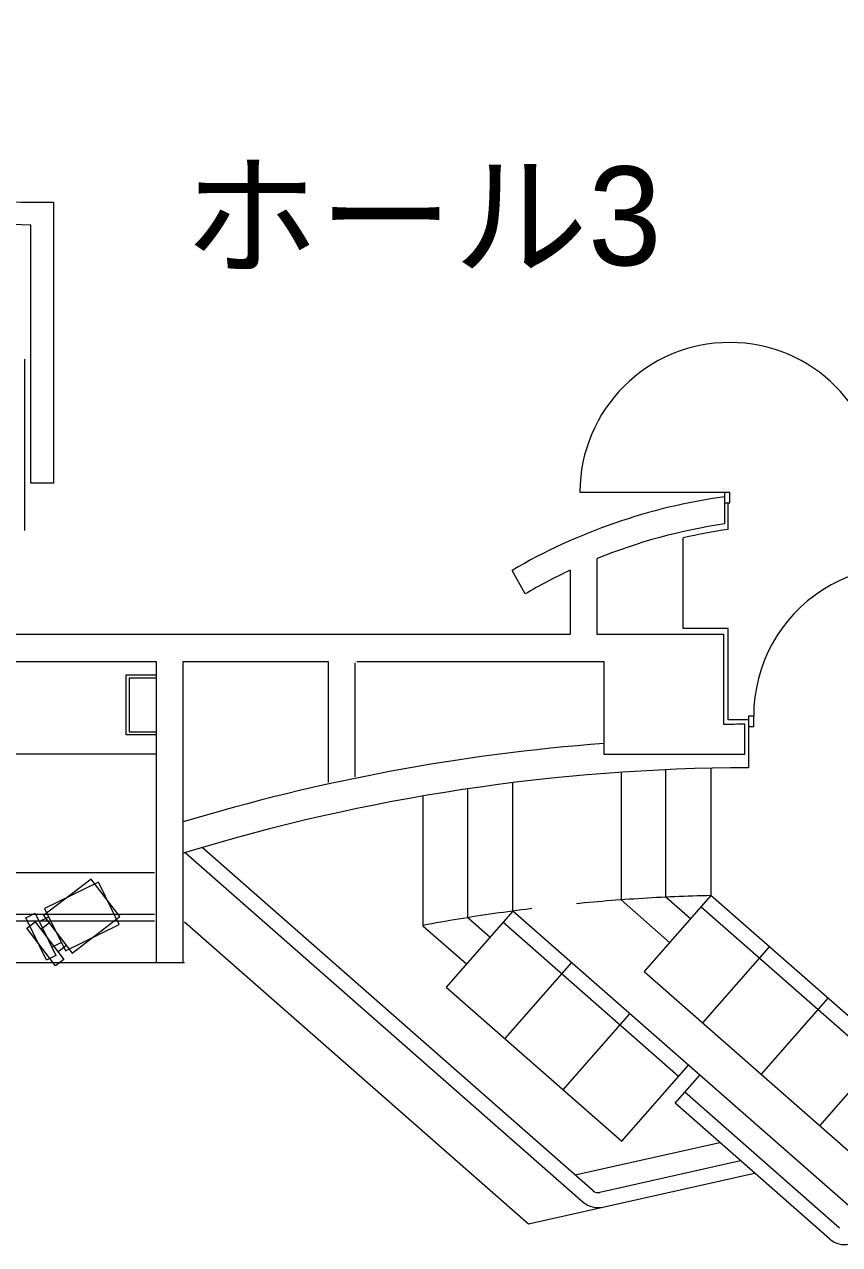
# Model space of a CAD drawing. Units: millimetres, scale not verified. Extents: x -45037 to 38963, y -31304 to 27496.
# Drawn here: x -13453 to -8011, y 8427 to 16573 of the extents above; entities that cross this region are included whole.
import ezdxf
from ezdxf.enums import TextEntityAlignment as Align

# ---------------------------------------------------------------- set-up
doc = ezdxf.new("R2010")
doc.units = ezdxf.units.MM
doc.header["$LTSCALE"] = 300
doc.linetypes.add('DASHED3', pattern=[4, 3, -1])
doc.layers.add('1-0_155', color=7, linetype='Continuous', lineweight=9)
doc.layers.add('1-F', color=7, linetype='Continuous', lineweight=9)
doc.layers.add('1-A', color=7, linetype='Continuous')
doc.styles.add('HG創英角ｺﾞｼｯｸUB', font='')
doc.styles.get('HG創英角ｺﾞｼｯｸUB').set_extended_font_data('HG創英角ｺﾞｼｯｸUB')

msp = doc.modelspace()

# ---------------------------------------------------------------- linework, layer by layer
at = {"layer": '1-0_155'}
for p, q in [((-9744.1, 13449.6), (-8744.1, 13449.6)), ((-8779.1, 13449.6), (-8779.1, 13238)), ((-8744.1, 13379.6), (-8744.1, 13449.6)), ((-8779.1, 13379.6), (-8744.1, 13379.6)), ((-8754.1, 13201.2), (-8754.1, 13379.6)), ((-9628.8, 12500.7), (-9628.8, 13007.6)), ((-10110.6, 12770.7), (-10197.3, 12928.5)), ((-9808.8, 12929.2), (-9808.8, 12500.7)), ((-9808.8, 12500.7), (-15584.1, 12500.7)), ((-8754.1, 11929.8), (-8754.1, 12540.7)), ((-14784.1, 12320.7), (-12574.1, 12320.7)), ((-12574.1, 12320.7), (-12574.1, 10310.3)), ((-12394.1, 10310.3), (-12394.1, 12320.7)), ((-11244.1, 11550.6), (-11244.1, 12310.7)), ((-11234.1, 12320.7), (-9584.1, 12320.7)), ((-9584.1, 12320.7), (-9584.1, 11700.7)), ((-12774.1, 12230.2), (-12574.1, 12230.2)), ((-12754.1, 12210.2), (-12574.1, 12210.2)), ((-8619.1, 11956.7), (-8619.1, 11610.7)), ((-10191.9, 10653.9), (-10191.9, 11510.9)), ((-10491.9, 10610), (-10491.9, 11466)), ((-12379.9, 11044.2), (-9722.1, 8711.3)), ((-9656.1, 8786.5), (-12266.9, 11078.1)), ((-7316.9, 9394.4), (-8869.7, 10757.3)), ((-8935.6, 10682.2), (-7372.4, 9310.1)), ((-12584.1, 10631.6), (-16891.4, 10631.6)), ((-13353.3, 10583.4), (-13290.5, 10614.3)), ((-10491.9, 10610), (-10344.2, 10480.3)), ((-16949, 10588.9), (-12584.1, 10588.9)), ((-13287.3, 10573.8), (-13342.9, 10531.3)), ((-9085.4, 9549.6), (-10257.8, 10578.7)), ((-13270, 10413.8), (-13207.2, 10444.6)), ((-13172.4, 10423.8), (-13227.9, 10381.2)), ((-8924.2, 9907), (-8478.9, 10414.3)), ((-17325.2, 10310.3), (-12384.1, 10310.3)), ((-9801.1, 10310.8), (-10246.4, 9803.5)), ((-8088.1, 10071.3), (-8533.3, 9564)), ((-9855.5, 9460.5), (-9410.3, 9967.8)), ((-8142.5, 9221), (-7697.3, 9728.3)), ((-9109.2, 9370.9), (-8944.3, 9558.8)), ((-8076.6, 8464.5), (-9109.2, 9370.9)), ((-9043.3, 9446.1), (-8010.6, 8539.7)), ((-9776.4, 8892.1), (-8810.8, 9109)), ((-8671.4, 8986.6), (-9612.1, 8775.2))]:
    msp.add_line(p, q, dxfattribs=at)
for points in [[(-13409.1, 15385.9), (-13259.1, 15385.9), (-13259.1, 13510.7), (-13409.1, 13510.7), (-13409.1, 15235.9)], [(-8754.1, 12540.7), (-9054.1, 12540.7), (-9054.1, 13146.1)], [(-8784.1, 11899.2), (-8784.1, 12500.7), (-9628.8, 12500.7)], [(-12394.1, 12320.7), (-11424.1, 12320.7), (-11424.1, 11511.4)], [(-12574.1, 11830.2), (-12774.1, 11830.2), (-12774.1, 12230.2)], [(-12754.1, 12210.2), (-12754.1, 11850.2), (-12574.1, 11850.2)], [(-9584.1, 11700.7), (-8644.1, 11700.7), (-8644.1, 11901.2)], [(-8619.1, 11885.9), (-8584.1, 11885.9), (-8584.1, 11955.9), (-8619.1, 11955.9)], [(-12574.1, 11700.7), (-17794.1, 11700.7), (-17794.1, 10219.2)], [(-9469.7, 11580.5), (-9469.7, 10728.4), (-9145.1, 10443.5)], [(-8869.7, 11610.5), (-8869.7, 10757.3), (-9315, 10250), (-7751.7, 8877.9), (-7306.5, 9385.2)], [(-9005.6, 10602.5), (-9169.7, 10746.6), (-9169.7, 11599)], [(-10791.9, 11421.9), (-10791.9, 10555.4), (-10501.8, 10300.8)], [(-17784.1, 10219.2), (-16851.2, 10910.3), (-12584.1, 10910.3)], [(-7390.6, 8811.6), (-7949.9, 8686), (-10191.9, 10653.9), (-10637.2, 10146.6), (-9464.7, 9117.5), (-9019.5, 9624.8)], [(-12384.1, 10582.2), (-10087.1, 8566), (-8578.4, 8905)]]:
    msp.add_lwpolyline(points, dxfattribs=at)
for points in [[(-12816.5, 10617), (-13008, 10867.1), (-13325.6, 10623.9), (-13134.1, 10373.8)], [(-12820.4, 10564.4), (-12959.2, 10847.2), (-13318.3, 10670.8), (-13179.4, 10388.1)], [(-13381.1, 10640), (-13242.2, 10357.2), (-13305.1, 10326.4), (-13443.9, 10609.1)], [(-13381.2, 10581.3), (-13189.6, 10331.2), (-13245.2, 10288.6), (-13436.7, 10538.7)]]:
    msp.add_lwpolyline(points, close=True, dxfattribs=at)
for centre, radius, start, end in [((-13434.1, 16710.7), 1325, 184.32832, 271.08112), ((-13434.1, 16710.7), 1475, 191.73526, 270.97116), ((-8744.1, 13449.6), 1000, 0, 180), ((-8244.1, 9583.7), 3873.3, 97.93931, 120.28314), ((-8244.1, 9583.7), 3693.3, 98.32892, 112.01878), ((-8244.1, 9583.7), 3653.3, 98.02462, 102.80981), ((-7584.1, 11955.9), 1000, 65, 180), ((-8244.1, 9583.7), 3693.3, 115.06505, 120.35526), ((-8529.8, -1388.3), 13290, 90.49302, 91.09665), ((-8529.8, -1388.3), 13320, 90.38408, 90.96511), ((-8584.1, -1389.3), 13200, 94.34475, 106.77633), ((-8584.1, -1389.3), 13000, 90.15426, 107.04226), ((-9623.1, 8824), 50, 228.72507, 282.66086), ((-9623.1, 8824), 150, 228.72492, 282.66099), ((-7977.6, 8577.2), 150, 228.72492, 282.66099)]:
    msp.add_arc(centre, radius, start, end, dxfattribs=at)
at = {"layer": '1-0_155', "linetype": 'DASHED3'}
msp.add_arc((-8584.1, -1389.3), 12150, 91.34673, 100.4719, dxfattribs=at)
at = {"layer": '1-F'}
msp.add_line((-13452.9, 14338.7), (-13452.9, 13194.4), dxfattribs=at)

# ---------------------------------------------------------------- texts
at = {"layer": '1-A', "style": 'HG創英角ｺﾞｼｯｸUB'}
msp.add_text('ホール3', height=659.8, dxfattribs=at).set_placement((-12389.8, 14767.4), align=Align.BOTTOM_LEFT)

doc.saveas('drawing.dxf')
